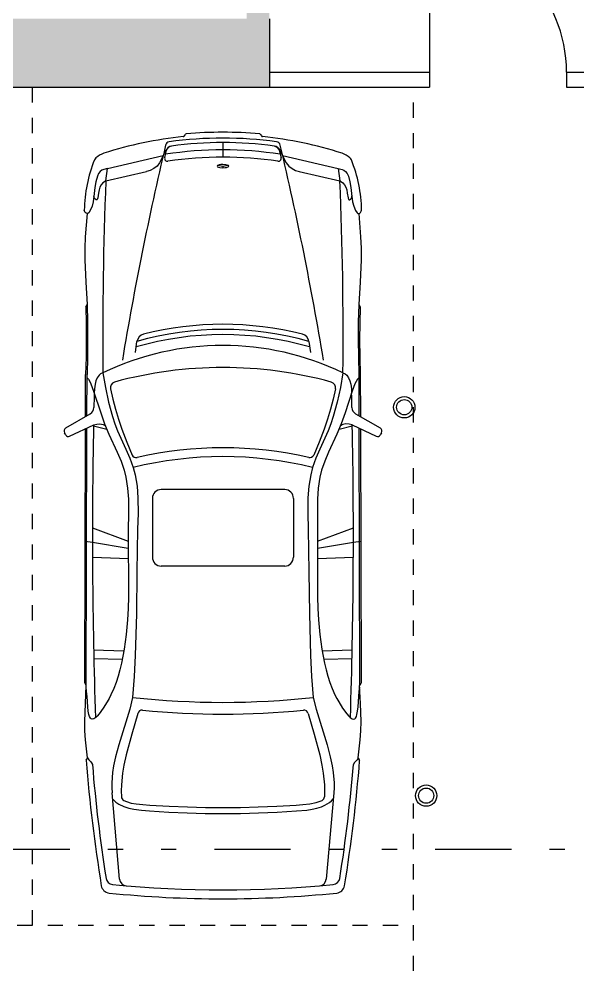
# Model space of a CAD drawing. Header units: millimetres. Extents: x 589 to 1175, y -455 to -172.
# Drawn here: x 675.13 to 678.8, y -267.22 to -260.97 of the extents above; entities that cross this region are included whole.
import ezdxf

# ---------------------------------------------------------------- set-up
doc = ezdxf.new("R2010")
doc.units = ezdxf.units.MM
doc.linetypes.add('DIVIDE', pattern=[1.25, 0.5, -0.25, 0, -0.25, 0, -0.25])
doc.linetypes.add('DOT2', pattern=[3.175, 0, -3.175])
for name, color, linetype in [('pohled', 4, 'Continuous'), ('SRAFA', 251, 'Continuous'), ('stafaz', 252, 'Continuous'), ('ZDIVO', 1, 'Continuous')]:
    doc.layers.add(name, color=color, linetype=linetype)

# ---------------------------------------------------------------- blocks, each defined once
blk = doc.blocks.new('SYM_AUTO_MERCEDES_MB100-O')
at = {"linetype": 'Continuous'}
for p, q in [((184.74, 87.12), (193.98, 103.14)), ((192.07, 84.76), (199.5, 100.7)), ((197.28, 104.02), (198.71, 103.19)), ((113.1, 89.18), (114.68, 90.1)), ((159.06, 90.15), (186.53, 90.23)), ((159.07, 89.18), (185.97, 89.26)), ((194.17, 89.28), (363.05, 89.76)), ((194.62, 90.25), (361.39, 90.72)), ((268.7, 90.46), (269.28, 85.64)), ((361.39, 90.73), (363.05, 89.77)), ((410.52, 88.8), (412.2, 89.76)), ((194.96, 76.23), (192.81, 84.95)), ((268.4, 62.19), (259.62, 85.63)), ((269.28, 85.64), (273.2, 62.16)), ((279.73, 62.1), (278.94, 85.61)), ((340.37, 65.12), (339.74, 84.88)), ((345.54, 84.75), (346.07, 66.17)), ((15.34, 39.18), (23.77, 75.67)), ((23.77, 75.67), (31.96, 76.83)), ((25.79, 50.12), (31.96, 76.83)), ((433.65, 72.78), (490.21, 67.83)), ((137.42, 56.44), (144.66, 57.46)), ((240.33, 46.33), (278.94, 46.33)), ((11.86, 36.96), (16.61, 38.23)), ((234.54, 40.54), (234.54, -40.54)), ((284.73, 40.54), (284.73, -40.54)), ((1.61, 24.87), (2.4, 25.32)), ((6.76, 0), (16.41, 0)), ((22.22, 0), (21.69, 3.34)), ((21.7, -3.34), (22.23, 0)), ((22.23, 0), (23.23, 0)), ((2.39, -25.32), (1.61, -24.86)), ((16.61, -38.23), (11.87, -36.96)), ((23.77, -75.67), (15.34, -39.18)), ((240.33, -46.33), (278.94, -46.33)), ((31.96, -76.83), (25.79, -50.12)), ((144.66, -57.46), (137.42, -56.44)), ((259.62, -85.63), (268.4, -62.19)), ((273.19, -62.16), (269.28, -85.63)), ((278.94, -85.61), (279.73, -62.1)), ((339.74, -84.87), (340.37, -65.12)), ((346.06, -66.17), (345.53, -84.75)), ((490.2, -67.83), (433.65, -72.78)), ((31.96, -76.83), (23.77, -75.67)), ((192.81, -84.95), (194.96, -76.23)), ((193.99, -103.14), (184.74, -87.12)), ((199.5, -100.7), (192.06, -84.77)), ((269.28, -85.64), (268.7, -90.46)), ((114.68, -90.09), (113.1, -89.18)), ((185.98, -89.26), (159.07, -89.18)), ((186.53, -90.23), (159.07, -90.15)), ((363.05, -89.76), (194.17, -89.28)), ((361.39, -90.72), (194.62, -90.25)), ((363.05, -89.77), (361.39, -90.73)), ((412.19, -89.76), (410.52, -88.79)), ((198.72, -103.19), (197.28, -104.02))]:
    blk.add_line(p, q, dxfattribs=at)
for points in [[(23.78, 75.67), (24.4, 78.26), (24.96, 79.45), (25.71, 80.5), (27.08, 81.64), (28.73, 82.43), (32.46, 83.39), (36.37, 84.05), (40.12, 84.5), (45.61, 85.11), (48.44, 85.83), (51.41, 87.12), (52.8, 88.05), (53.25, 88.59), (53.39, 89.18), (53.15, 89.83), (52.61, 90.42), (51.9, 90.85), (51.15, 91.02)], [(53.39, 89.18), (68.57, 90.41), (76.17, 90.7), (83.78, 90.73), (98.44, 90.07), (113.11, 89.18), (124.6, 88.85), (136.09, 88.8), (147.59, 88.9), (159.08, 89.18)], [(114.69, 90.1), (125.39, 89.85), (136.09, 89.76), (147.57, 89.86), (159.05, 90.15)], [(161.19, 89.19), (162.03, 88.35), (163.52, 87.37), (165.2, 86.62), (169.87, 84.94)], [(169.87, 84.94), (184.2, 80.26), (191.29, 77.69), (198.28, 74.82), (209.98, 69.39), (215.86, 66.86), (221.86, 64.79), (226.5, 63.65), (233.61, 62.57), (240.86, 62.08), (250.64, 62), (260.44, 62.16), (275.38, 62.15), (290.19, 61.99), (305.04, 62.06), (312.53, 62.3), (320.09, 62.74), (329.69, 63.63), (339.2, 64.93), (348.42, 66.66), (352.84, 67.69), (357.1, 68.84), (361.11, 70.1), (365.14, 71.63), (369.35, 73.56), (371.58, 74.73), (373.93, 76.06), (377.97, 78.56), (381.68, 81.24), (383.19, 82.55), (384.1, 83.48), (385.01, 84.78), (385.28, 85.9), (385.06, 86.5), (384.64, 86.95), (383.44, 87.6), (382.2, 87.99), (379.92, 88.43), (377.25, 88.75), (370.41, 89.23), (367.1, 89.46), (364.17, 89.77)], [(410.53, 88.8), (398.72, 90.2), (392.79, 90.6), (386.85, 90.73), (374.96, 90.23), (363.06, 89.76)], [(410.53, 88.8), (411.22, 88.57), (411.83, 88.14), (412.97, 87.02), (413.93, 86.25), (414.98, 85.67)], [(31.97, 76.83), (32.54, 77.84), (33.23, 78.76), (34.47, 79.91), (35.95, 80.72), (37.75, 81.27), (39.99, 81.66), (43.04, 82.13), (44.06, 82.54), (44.3, 82.83), (44.3, 83.19), (43.93, 83.76), (43.25, 84.3), (42.43, 84.65), (41.64, 84.63)], [(157.91, 78.76), (158.64, 80.35), (159.51, 81.34), (161.21, 82.52), (163.26, 83.38), (165.27, 83.91), (168.38, 84.35), (171.31, 84.48)], [(192.07, 84.76), (191.51, 82.85), (191.43, 80.72), (191.88, 78.68), (192.32, 77.8), (192.9, 77.06)], [(157.91, 78.76), (167.59, 77.08), (177.21, 75.03), (186.68, 72.43), (191.34, 70.87), (195.94, 69.11), (207.95, 63.69), (213.96, 61.07), (220.07, 58.88), (224.91, 57.62), (232.36, 56.41), (239.96, 55.83), (250.25, 55.73), (260.6, 55.98), (288.49, 56.47), (316.07, 56.79), (343.49, 57.54), (357.2, 58.24), (370.93, 59.26)], [(168.52, 73.83), (175.18, 72.3), (181.79, 70.55), (188.35, 68.59), (194.84, 66.43), (203.43, 63.19), (211.87, 59.6)], [(370.93, 59.26), (378.75, 61.21), (402.15, 68.41), (409.96, 70.51), (415.85, 71.75), (420.27, 72.44), (426.95, 72.96), (430.3, 72.97), (433.66, 72.78)], [(437.52, -72.44), (439.7, -70.21), (441.03, -68.31), (442.58, -65.16), (443.69, -61.72), (444.39, -58.48), (445.05, -53.41), (445.46, -48.26), (446.23, -35.6), (446.76, -23.45), (447.07, -11.64), (447.18, 0), (447.07, 11.64), (446.76, 23.45), (446.23, 35.6), (445.46, 48.26), (444.87, 55.12), (444.39, 58.48), (443.69, 61.72), (442.73, 64.79), (441.78, 66.95), (439.94, 69.9), (438.81, 71.23), (437.52, 72.44)], [(381.48, 55.92), (395.06, 59.83), (408.66, 63.53), (415.49, 65.01), (420.62, 65.87), (428.35, 66.64), (432.23, 66.74), (436.12, 66.63)], [(438.52, -65.06), (439.35, -63.2), (440.27, -60.19), (440.88, -56.99), (441.35, -52.52), (441.61, -47.99), (442.25, -35.33), (442.79, -23.24), (443.17, -11.52), (443.32, 0), (443.17, 11.52), (442.79, 23.24), (442.25, 35.33), (441.61, 47.99), (441.35, 52.52), (440.88, 56.99), (440, 61.22), (439.35, 63.2), (438.52, 65.06)], [(9.05, 33.76), (9.58, 35.26), (10.27, 36.19), (11.67, 37.35), (13.39, 38.31), (16.84, 39.81), (20.18, 41.54), (22.25, 43.28), (23.86, 45.37), (25.04, 47.71), (25.82, 50.19)], [(9.05, -33.76), (9.58, -35.26), (10.27, -36.19), (11.67, -37.35), (13.39, -38.31), (16.84, -39.81), (20.18, -41.54), (22.25, -43.28), (23.86, -45.37), (25.04, -47.71), (25.82, -50.19)], [(157.91, -78.76), (167.59, -77.08), (177.21, -75.03), (186.68, -72.43), (191.34, -70.87), (195.94, -69.11), (207.95, -63.69), (213.96, -61.07), (220.07, -58.88), (224.91, -57.62), (232.36, -56.41), (239.96, -55.83), (250.25, -55.73), (260.6, -55.98), (288.49, -56.47), (316.07, -56.79), (343.49, -57.54), (357.2, -58.24), (370.93, -59.26)], [(381.48, -55.92), (395.06, -59.83), (408.66, -63.53), (415.49, -65.01), (420.62, -65.87), (428.35, -66.64), (432.23, -66.74), (436.12, -66.63)], [(168.52, -73.83), (175.18, -72.3), (181.79, -70.55), (188.35, -68.59), (194.84, -66.43), (203.43, -63.19), (211.87, -59.6)], [(169.87, -84.94), (184.2, -80.26), (191.29, -77.69), (198.28, -74.82), (209.98, -69.39), (215.86, -66.86), (221.86, -64.79), (226.5, -63.65), (233.61, -62.57), (240.86, -62.08), (250.64, -62), (260.44, -62.16), (275.38, -62.15), (290.19, -61.99), (305.04, -62.06), (312.53, -62.3), (320.09, -62.74), (329.69, -63.63), (339.2, -64.93), (348.42, -66.66), (352.84, -67.69), (357.1, -68.84), (361.11, -70.1), (365.14, -71.63), (369.35, -73.56), (371.58, -74.73), (373.93, -76.06), (377.97, -78.56), (381.68, -81.24), (383.19, -82.55), (384.1, -83.48), (385.01, -84.78), (385.28, -85.9), (385.06, -86.5), (384.64, -86.95), (383.44, -87.6), (382.2, -87.99), (379.92, -88.43), (377.25, -88.75), (370.41, -89.23), (367.1, -89.46), (364.17, -89.77)], [(370.93, -59.26), (378.75, -61.21), (402.15, -68.41), (409.96, -70.51), (415.85, -71.75), (420.27, -72.43), (426.95, -72.96), (430.3, -72.97), (433.66, -72.78)], [(23.78, -75.67), (24.4, -78.26), (24.96, -79.45), (25.71, -80.5), (27.08, -81.63), (28.73, -82.43), (32.46, -83.39), (36.37, -84.05), (40.12, -84.5), (45.61, -85.11), (48.44, -85.83), (51.41, -87.12), (52.8, -88.05), (53.25, -88.59), (53.39, -89.18), (53.15, -89.83), (52.61, -90.42), (51.9, -90.85), (51.15, -91.02)], [(31.97, -76.83), (32.54, -77.84), (33.23, -78.76), (34.47, -79.91), (35.95, -80.72), (37.75, -81.27), (39.99, -81.66), (43.04, -82.13), (44.06, -82.54), (44.3, -82.83), (44.3, -83.19), (43.93, -83.76), (43.25, -84.3), (42.43, -84.65), (41.64, -84.63)], [(157.91, -78.76), (158.64, -80.35), (159.51, -81.34), (161.21, -82.52), (163.26, -83.38), (165.27, -83.91), (168.38, -84.35), (171.31, -84.48)], [(192.07, -84.76), (191.51, -82.85), (191.43, -80.72), (191.88, -78.68), (192.32, -77.8), (192.9, -77.06)], [(161.19, -89.19), (162.03, -88.35), (163.52, -87.37), (165.2, -86.62), (169.87, -84.94)], [(410.53, -88.8), (411.22, -88.57), (411.83, -88.14), (412.97, -87.02), (413.93, -86.25), (414.98, -85.67)], [(53.39, -89.18), (68.57, -90.41), (76.17, -90.7), (83.78, -90.73), (98.44, -90.07), (113.11, -89.18), (124.6, -88.85), (136.09, -88.8), (147.59, -88.9), (159.08, -89.18)], [(114.69, -90.1), (125.39, -89.85), (136.09, -89.76), (147.57, -89.86), (159.05, -90.15)], [(410.53, -88.8), (398.72, -90.2), (392.79, -90.6), (386.85, -90.73), (374.96, -90.23), (363.06, -89.76)]]:
    blk.add_lwpolyline(points, dxfattribs=at)
blk.add_lwpolyline([(22.23, 3.86), (21.83, 3.57), (21.52, 2.86), (21.32, 1.96), (21.17, 0.03), (21.25, -1.46), (21.41, -2.44), (21.78, -3.49), (22.23, -3.86), (22.64, -3.57), (22.95, -2.86), (23.15, -1.96), (23.29, -0.03), (23.22, 1.46), (23.06, 2.44), (22.69, 3.49), (22.23, 3.86)], close=True, dxfattribs=at)
for centre, radius, start, end in [((196.08, 101.93), 2.41, 59.99999, 150), ((197.76, 101.52), 1.93, 334.99971, 420.00071), ((52.39, 0.59), 90.44, 90.78338, 112.2122), ((335.21, -895.59), 988.36, 80.72404, 85.53238), ((27.13, 73.92), 13.98, 137.62371, 162.14451), ((19.66, 80.74), 3.86, 112.2121, 137.6236), ((264.31, -3637.5), 3723.14, 91.28712, 91.43126), ((180.57, 89.53), 4.83, 271.28681, 330.00002), ((264.31, -3637.5), 3723.14, 88.15326, 91.11035), ((335.21, -895.59), 984.5, 80.97064, 85.35272), ((256.61, 0), 255.07, 162.14451, 174.13581), ((131.56, -2311.17), 2390.08, 89.36827, 92.38798), ((321.69, 0), 181.74, 154.3187, 205.68131), ((488.96, 71.94), 4.83, 5.69211, 80.97096), ((493.59, 74.13), 5.79, 5.82686, 80.7242), ((423.53, 0), 269.1, 164.685, 195.3149), ((167.71, 70.06), 3.86, 77.92699, 164.6849), ((-232.81, 0), 730.17, 354.30803, 365.69199), ((-232.81, 0), 735.96, 354.17331, 365.82674), ((498.16, -2031.37), 2126.16, 99.43553, 103.31421), ((435.95, 63.74), 2.9, 27.30054, 86.66636), ((489.8, 63.02), 4.83, 4.98437, 85.00028), ((336.29, 0), 206.85, 164.17271, 195.8273), ((138.23, 50.71), 5.79, 98.00005, 165.63941), ((336.29, 0), 203.47, 163.7512, 196.24881), ((459.16, 0), 252.03, 167.0898, 192.9101), ((210.68, 56.96), 2.9, 347.09021, 425.68741), ((459.16, 0), 246.24, 166.1663, 193.83371), ((-162.55, 0), 536.75, 353.66102, 366.33897), ((336.29, 0), 210.23, 165.6395, 194.36051), ((382.24, 53.13), 2.9, 105.2363, 185.56951), ((-162.55, 0), 544.48, 354.42991, 365.57008), ((240.33, 40.54), 5.79, 89.99998, 180.00001), ((278.94, 40.54), 5.79, 0, 89.99998), ((9.19, 34.82), 2.9, 103.31421, 171.98892), ((256.61, 0), 245.03, 171.1574, 188.8425), ((17.12, 36.37), 1.93, 351.6951, 464.99983), ((256.61, 0), 252.75, 171.98911, 188.01081), ((256.61, 0), 249.86, 172.23551, 187.76441), ((12.87, 33.23), 3.86, 104.9999, 172.2352), ((266.26, 0), 249.86, 171.6946, 188.30541), ((1.92, 26.16), 0.965, 300.0004, 354.13659), ((256.61, 0), 256.61, 174.60581, 185.3942), ((2.1, 24.03), 0.965, 119.9997, 174.6053), ((2.1, -24.03), 0.965, 185.39482, 240.00042), ((1.92, -26.16), 0.965, 5.86343, 59.99961), ((256.61, 0), 255.07, 185.8642, 197.8555), ((9.19, -34.82), 2.9, 188.0112, 256.68591), ((12.87, -33.23), 3.86, 187.7641, 254.99989), ((17.12, -36.37), 1.93, 254.99981, 368.3062), ((498.16, 2031.37), 2126.16, 256.68591, 260.56453), ((240.33, -40.54), 5.79, 180.00001, 270), ((278.94, -40.54), 5.79, 270, 360.00001), ((138.23, -50.71), 5.79, 194.3606, 262.00002), ((382.24, -53.13), 2.9, 174.4305, 254.76371), ((210.68, -56.96), 2.9, 294.31271, 372.90975), ((435.95, -63.74), 2.9, 273.33371, 332.6995), ((489.8, -63.02), 4.83, 274.99978, 355.01561), ((167.71, -70.06), 3.86, 195.31511, 282.0731), ((488.96, -71.94), 4.83, 279.02913, 354.30789), ((493.59, -74.13), 5.79, 279.27592, 354.17309), ((27.13, -73.92), 13.98, 197.8555, 222.37641), ((131.56, 2311.18), 2390.08, 267.61211, 270.63182), ((335.21, 895.59), 988.36, 274.46771, 279.276), ((335.21, 895.59), 984.5, 274.64732, 279.0294), ((19.66, -80.74), 3.86, 222.37641, 247.7879), ((52.39, -0.59), 90.44, 247.7879, 269.21671), ((264.31, 3637.5), 3723.14, 268.5688, 268.71289), ((180.57, -89.53), 4.83, 29.99996, 88.71317), ((264.31, 3637.5), 3723.14, 268.88971, 271.8468), ((196.08, -101.93), 2.41, 210.00011, 300.0001), ((197.76, -101.52), 1.93, 299.99939, 385.00036)]:
    blk.add_arc(centre, radius, start, end, dxfattribs=at)

msp = doc.modelspace()

# ---------------------------------------------------------------- hatches: boundary and pattern name
at = {"layer": 'SRAFA'}
h = msp.add_hatch(color=256, dxfattribs=at)
h.dxf.hatch_style = 1
h.paths.add_polyline_path([(676.7728, -260.9637), (676.7728, -260.5437), (676.6228, -260.5437), (676.6228, -260.9637), (672.7761, -260.9637), (672.7171, -261.4137), (676.7728, -261.4137)])
h.paths.add_polyline_path([(676.7728, -256.9637), (677.6728, -256.9637), (677.6728, -259.2037), (677.7728, -259.2037), (677.7728, -256.8637), (676.6228, -256.8637), (676.6228, -259.7437), (676.7728, -259.7437)])
h.paths.add_polyline_path([(679.8228, -256.8637), (678.7728, -256.8637), (678.7728, -259.2037), (678.9728, -259.2037), (678.9728, -259.1037), (678.8728, -259.1037), (678.8728, -257.1137), (679.8228, -257.1137)])
h.paths.add_polyline_path([(680.1728, -259.1037), (679.5728, -259.1037), (679.5728, -259.2037), (680.1728, -259.2037)])
h.paths.add_polyline_path([(680.2978, -259.1037), (680.1728, -259.1037), (680.1728, -259.2037), (680.2978, -259.2037)])
h.paths.add_polyline_path([(673.7679, -256.8637), (673.0751, -256.8637), (673.0751, -257.0637), (673.2878, -257.0637), (673.196, -257.7637), (673.6498, -257.7637)])

# ---------------------------------------------------------------- linework, layer by layer
at = {"layer": 'pohled'}
for p, q in [((677.8228, -260.4137), (677.8228, -261.3137)), ((676.7728, -261.3137), (677.8228, -261.3137)), ((677.8228, -261.3137), (677.8228, -261.4137)), ((678.7228, -261.3137), (679.6228, -261.3137)), ((678.7228, -261.3137), (678.7228, -261.4137)), ((676.7728, -261.4137), (677.8228, -261.4137)), ((678.7228, -261.4137), (679.6228, -261.4137))]:
    msp.add_line(p, q, dxfattribs=at)
at = {"layer": 'pohled', "linetype": 'DOT2', "ltscale": 0.02}
for p, q in [((675.2171, -266.9137), (675.2171, -261.4137)), ((677.7171, -272.4137), (677.7171, -261.4137)), ((672.7171, -266.9137), (677.7171, -266.9137))]:
    msp.add_line(p, q, dxfattribs=at)
at = {"layer": 'pohled', "linetype": 'DIVIDE'}
msp.add_line((672.0611, -266.4137), (679.8228, -266.4137), dxfattribs=at)
at = {"layer": 'pohled'}
msp.add_arc((677.8228, -261.3137), 0.9, 0, 90, dxfattribs=at)
at = {"layer": 'ZDIVO'}
for p in [(676.7728, -260.9637), (672.7171, -261.4137)]:
    msp.add_line(p, (676.7728, -261.4137), dxfattribs=at)
for centre, radius in [((677.6576, -263.5137), 0.07), ((677.6576, -263.5137), 0.05), ((677.8013, -266.063), 0.07), ((677.8013, -266.063), 0.05)]:
    msp.add_circle(centre, radius, dxfattribs=at)

# ---------------------------------------------------------------- block references
at = {"layer": 'stafaz', "linetype": 'Continuous', "xscale": 0.009999999999999997, "yscale": 0.009999999999999998, "zscale": 0.01, "rotation": 269.9999655093409}
msp.add_blockref('SYM_AUTO_MERCEDES_MB100-O', (676.4671, -261.7086), dxfattribs=at)

doc.saveas('drawing.dxf')
